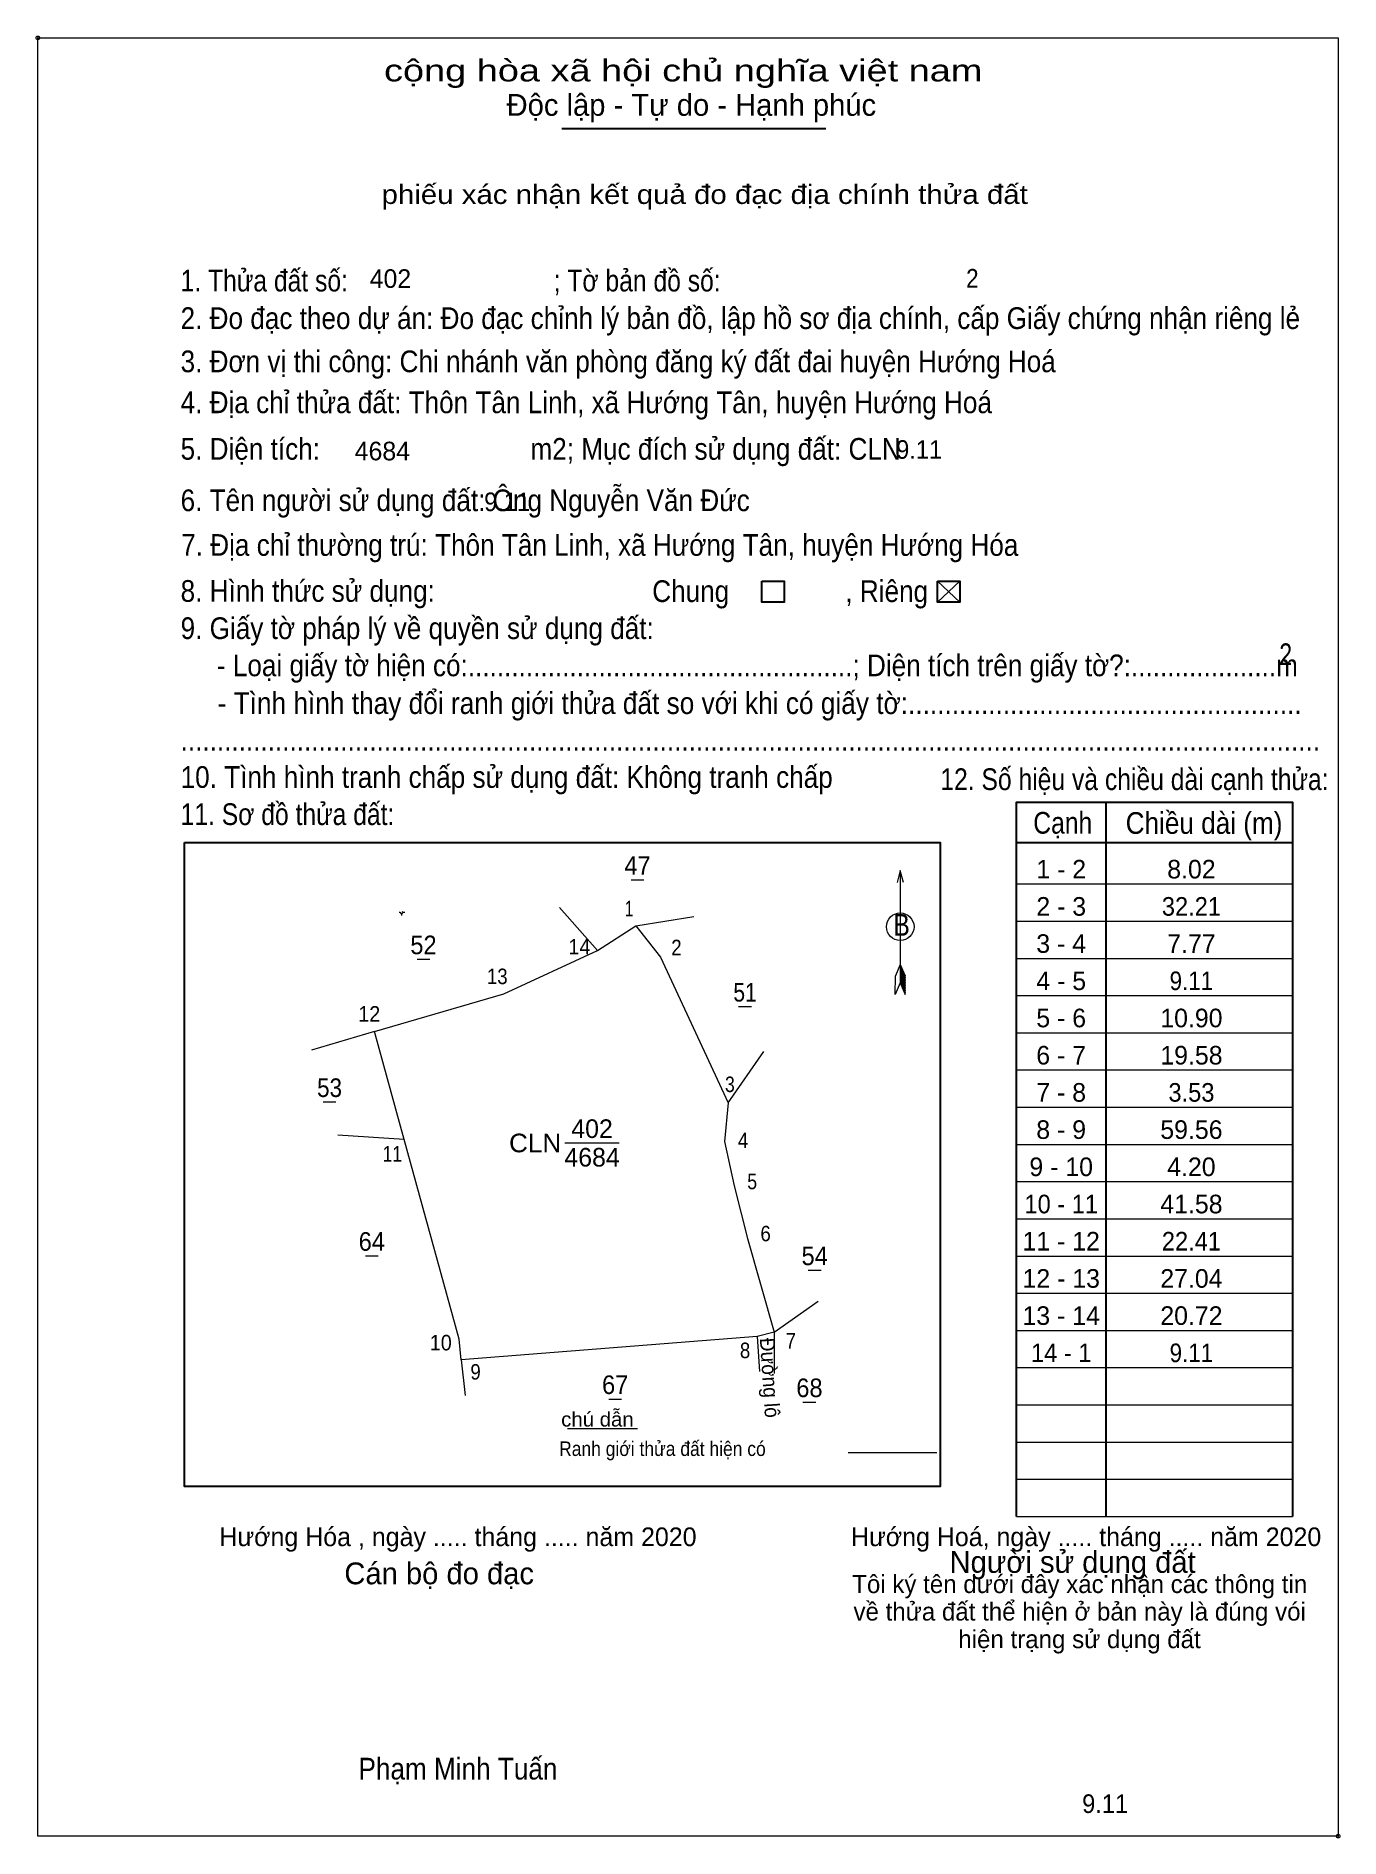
# Model space of a CAD drawing. Header units: metres. Extents: x 547623 to 547884, y 1844351 to 1844713.
import ezdxf
from ezdxf.enums import TextEntityAlignment as Align

# ---------------------------------------------------------------- set-up
doc = ezdxf.new("R2010")
doc.units = ezdxf.units.M
doc.header["$LTSCALE"] = 1.5
doc.header["$PDMODE"] = 32
doc.header["$PDSIZE"] = 0.75
for name, color, linetype, lineweight in [('1', 7, 'Continuous', 13), ('10', 7, 'Continuous', 13), ('17', 7, 'Continuous', 13), ('2', 7, 'Continuous', 13), ('27', 7, 'Continuous', 13), ('30', 7, 'Continuous', 13), ('50', 7, 'Continuous', 25), ('6', 7, 'Continuous', 13), ('9', 7, 'Continuous', 13)]:
    doc.layers.add(name, color=color, linetype=linetype, lineweight=lineweight)
for name, color, linetype in [('13', 7, 'Continuous'), ('36', 7, 'Continuous'), ('48', 7, 'Continuous'), ('52', 7, 'Continuous')]:
    doc.layers.add(name, color=color, linetype=linetype)

msp = doc.modelspace()

# ---------------------------------------------------------------- linework, layer by layer
at = {"layer": '1'}
for p, q in [((547803.69, 1844603.1), (547808.17, 1844598.92)), ((547803.69, 1844598.92), (547808.17, 1844603.1)), ((547796.2, 1844545.08), (547796.2, 1844522.5)), ((547819.53, 1844542.36), (547874.9, 1844542.36)), ((547819.53, 1844534.9), (547874.9, 1844534.9)), ((547819.53, 1844527.43), (547874.9, 1844527.43)), ((547796.2, 1844526.23), (547795.26, 1844523.93)), ((547796.2, 1844526.23), (547797.16, 1844523.93)), ((547796.2, 1844525.91), (547797.16, 1844523.59)), ((547796.2, 1844525.58), (547797.16, 1844523.27)), ((547796.2, 1844525.26), (547797.17, 1844522.93)), ((547796.2, 1844524.92), (547797.17, 1844522.6)), ((547796.2, 1844524.6), (547797.17, 1844522.26)), ((547796.2, 1844524.28), (547797.17, 1844521.93)), ((547796.2, 1844523.95), (547797.19, 1844521.59)), ((547797.2, 1844520.2), (547797.16, 1844523.93)), ((547796.2, 1844523.63), (547797.19, 1844521.25)), ((547796.2, 1844523.31), (547797.19, 1844520.92)), ((547796.2, 1844522.98), (547797.2, 1844520.59)), ((547796.2, 1844522.5), (547797.2, 1844520.2)), ((547819.53, 1844519.97), (547874.9, 1844519.97)), ((547819.53, 1844512.5), (547874.9, 1844512.5)), ((547819.53, 1844505.04), (547874.9, 1844505.04)), ((547819.53, 1844497.57), (547874.9, 1844497.57)), ((547819.53, 1844490.11), (547874.9, 1844490.11)), ((547819.53, 1844482.64), (547874.9, 1844482.64)), ((547819.53, 1844475.18), (547874.9, 1844475.18)), ((547819.53, 1844467.71), (547874.9, 1844467.71)), ((547819.53, 1844460.25), (547874.9, 1844460.25)), ((547819.53, 1844452.78), (547874.9, 1844452.78)), ((547819.53, 1844445.32), (547874.9, 1844445.32)), ((547819.53, 1844437.85), (547874.9, 1844437.85)), ((547819.53, 1844430.39), (547874.9, 1844430.39)), ((547819.53, 1844422.92), (547874.9, 1844422.92)), ((547819.53, 1844415.46), (547874.9, 1844415.46))]:
    msp.add_line(p, q, dxfattribs=at)
at = {"layer": '1', "lineweight": 25}
for p, q in [((547837.45, 1844558.79), (547837.45, 1844415.46)), ((547819.53, 1844550.69), (547874.9, 1844550.69))]:
    msp.add_line(p, q, dxfattribs=at)
msp.add_lwpolyline([(547819.53, 1844415.46), (547819.53, 1844558.79), (547874.9, 1844558.79), (547874.9, 1844415.46)], dxfattribs=at)
msp.add_lwpolyline([(547652.56, 1844550.66), (547804.18, 1844550.66), (547804.18, 1844421.49), (547652.56, 1844421.49)], close=True, dxfattribs=at)
at = {"layer": '1'}
for points in [[(547796.85, 1844542.68), (547796.2, 1844545.08), (547795.56, 1844542.68)], [(547796.2, 1844522.5), (547795.21, 1844520.2), (547795.26, 1844523.93)]]:
    msp.add_lwpolyline(points, dxfattribs=at)
msp.add_circle((547796.204, 1844533.79), 2.756, dxfattribs=at)
for p in [(547623.18, 1844712.13), (547884.05, 1844351.32)]:
    msp.add_point(p, dxfattribs=at)
at = {"layer": '10'}
msp.add_lwpolyline([(547735.47, 1844529.01), (547743.13, 1844533.95), (547748.12, 1844527.67), (547761.69, 1844498.45), (547760.94, 1844490.72), (547762.86, 1844481.81), (547765.58, 1844471.25), (547770.93, 1844452.41), (547767.5, 1844451.59), (547708.12, 1844446.86), (547707.68, 1844451.03), (547696.65, 1844491.12), (547690.71, 1844512.73), (547716.66, 1844520.33)], close=True, dxfattribs=at)
at = {"layer": '17'}
msp.add_line((547729.45, 1844433.09), (547743.5, 1844433.09), dxfattribs=at)
at = {"layer": '2', "lineweight": 25}
msp.add_line((547728.28, 1844693.95), (547781.27, 1844693.95), dxfattribs=at)
at = {"layer": '2'}
msp.add_lwpolyline([(547623.18, 1844712.13), (547884.04, 1844712.13), (547884.04, 1844351.32), (547623.18, 1844351.32)], close=True, dxfattribs=at)
at = {"layer": '27'}
for p, q in [((547735.47, 1844529.01), (547727.84, 1844537.62)), ((547743.13, 1844533.95), (547754.81, 1844535.85)), ((547690.71, 1844512.73), (547678.06, 1844509.02)), ((547761.69, 1844498.45), (547768.83, 1844508.72)), ((547696.65, 1844491.12), (547683.35, 1844491.99)), ((547770.93, 1844452.41), (547779.7, 1844458.67)), ((547767.5, 1844451.59), (547767.96, 1844444.52)), ((547770.93, 1844452.41), (547770.93, 1844444.13)), ((547708.12, 1844446.86), (547708.88, 1844439.74))]:
    msp.add_line(p, q, dxfattribs=at)
at = {"layer": '30'}
for p, q in [((547695.85, 1844536.65), (547695.65, 1844536.65)), ((547696.78, 1844536.65), (547696.47, 1844536.65))]:
    msp.add_line(p, q, dxfattribs=at)
for points in [[(547695.93, 1844536.73), (547695.85, 1844536.65), (547696.16, 1844536.34), (547696.16, 1844536.02)], [(547696.16, 1844536.34), (547696.47, 1844536.65), (547696.29, 1844536.83)]]:
    msp.add_lwpolyline(points, dxfattribs=at)
at = {"layer": '50'}
for points in [[(547768.45, 1844603.1), (547772.93, 1844603.1), (547772.93, 1844598.92), (547768.45, 1844598.92)], [(547803.69, 1844603.1), (547808.17, 1844603.1), (547808.17, 1844598.92), (547803.69, 1844598.92)]]:
    msp.add_lwpolyline(points, close=True, dxfattribs=at)
at = {"layer": '6'}
msp.add_line((547785.78, 1844428.32), (547803.52, 1844428.32), dxfattribs=at)
at = {"layer": '9'}
for p, q in [((547742.19, 1844543.2), (547744.76, 1844543.2)), ((547699.26, 1844527.27), (547701.82, 1844527.27)), ((547763.77, 1844517.77), (547766.35, 1844517.77)), ((547680.4, 1844498.62), (547682.98, 1844498.62)), ((547728.93, 1844490.4), (547739.78, 1844490.4)), ((547688.88, 1844467.78), (547691.46, 1844467.78)), ((547777.74, 1844464.89), (547780.31, 1844464.89)), ((547737.71, 1844439.02), (547740.28, 1844439.02)), ((547776.68, 1844438.4), (547779.26, 1844438.4))]:
    msp.add_line(p, q, dxfattribs=at)

# ---------------------------------------------------------------- texts
at = {"layer": '1'}
for s, width, p in [('1. Thửa đất số:                              ; Tờ bản đồ số:', 0.85, (547651.81, 1844661.26)), ('2. Đo đạc theo dự án: Đo đạc chỉnh lý bản đồ, lập hồ sơ địa chính, cấp Giấy chứng nhận riêng lẻ ', 0.9, (547651.81, 1844653.72)), ('3. Đơn vị thi công: Chi nhánh văn phòng đăng ký đất đai huyện Hướng Hoá', 0.9, (547651.81, 1844645.05)), ('4. Địa chỉ thửa đất: Thôn Tân Linh, xã Hướng Tân, huyện Hướng Hoá', 0.9, (547651.81, 1844636.83)), ('5. Diện tích:                             m2; Mục đích sử dụng đất: CLN', 0.9, (547651.81, 1844627.49)), ('6. Tên người sử dụng đất: Ông Nguyễn Văn Đức', 0.9, (547651.81, 1844617.17)), ('7. Địa chỉ thường trú: Thôn Tân Linh, xã Hướng Tân, huyện Hướng Hóa', 0.9, (547651.93, 1844608.21)), ('Chung                , Riêng', 0.9, (547746.44, 1844598.94)), ('9. Giấy tờ pháp lý về quyền sử dụng đất:', 0.9, (547651.81, 1844591.51)), ('     - Loại giấy tờ hiện có:.....................................................; Diện tích trên giấy tờ?:....................m', 0.9, (547651.81, 1844584.05)), ('2', 0.8, (547872.24, 1844586.28)), ('.............................................................................................................................................................', 0.9, (547651.81, 1844569.12)), ('10. Tình hình tranh chấp sử dụng đất: Không tranh chấp', 0.9, (547651.81, 1844561.65)), ('12. Số hiệu và chiều dài cạnh thửa:', 0.85, (547804.24, 1844561.21)), ('11. Sơ đồ thửa đất:', 0.85, (547651.81, 1844554.19)), ('Cạnh', 0.85, (547822.89, 1844552.46)), ('Chiều dài (m)', 0.9, (547841.43, 1844552.42)), ('B', 0.85, (547794.82, 1844531.98)), ('Phạm Minh Tuấn', 0.9, (547687.5, 1844362.67))]:
    msp.add_text(s, height=4.355, dxfattribs=dict(at, width=width)).set_placement(p)
at = {"layer": '10', "width": 0.95}
msp.add_text('Đường lô', height=3, rotation=273.75, dxfattribs=at).set_placement((547768.02, 1844451.21))
at = {"layer": '13'}
for s, p in [('402', (547734.365, 1844491.4)), ('4684', (547734.365, 1844485.67))]:
    msp.add_text(s, height=3.732, dxfattribs=at).set_placement(p, align=Align.CENTER)
at = {"layer": '13', "width": 1.05}
msp.add_text('CLN', height=3.732, dxfattribs=at).set_placement((547728.19, 1844488.53), align=Align.RIGHT)
at = {"layer": '2'}
for s, width, p in [('cộng hòa xã hội chủ nghĩa việt nam', 1.3, (547692.63, 1844703.4)), ('     - Tình hình thay đổi ranh giới thửa đất so với khi có giấy tờ:......................................................', 0.9, (547651.92, 1844576.47))]:
    msp.add_text(s, height=4.374, dxfattribs=dict(at, width=width)).set_placement(p)
for s, height, p in [('Độc lập - Tự do - Hạnh phúc', 4.374, (547717.22, 1844696.5)), ('Hướng Hóa , ngày ..... tháng ..... năm 2020', 3.746, (547659.59, 1844409.5)), ('Hướng Hoá, ngày ..... tháng ..... năm 2020', 3.746, (547786.32, 1844409.5)), ('Người sử dụng đất', 4.374, (547806.09, 1844404.14)), ('Cán bộ đo đạc', 4.374, (547684.67, 1844401.85))]:
    msp.add_text(s, height=height, dxfattribs=at).set_placement(p)
at = {"layer": '2', "width": 1.15}
msp.add_text('phiếu xác nhận kết quả đo đạc địa chính thửa đất', height=3.839, dxfattribs=at).set_placement((547756.965, 1844678.81), align=Align.CENTER)
at = {"layer": '2'}
for s, p in [('Tôi ký tên dưới đây xác nhận các thông tin', (547832.21, 1844400.09)), ('về thửa đất thể hiện ở bản này là đúng vói', (547832.205, 1844394.57)), ('hiện trạng sử dụng đất', (547832.17, 1844389.03))]:
    msp.add_text(s, height=3.614, dxfattribs=at).set_placement(p, align=Align.CENTER)
at = {"layer": '36'}
for s, width, p in [('47', 0.95, (547743.485, 1844544.2)), ('52', 0.95, (547700.54, 1844528.27)), ('51', 0.85, (547765.07, 1844518.77)), ('53', 0.9, (547681.695, 1844499.62)), ('64', 0.95, (547690.17, 1844468.77)), ('54', 0.95, (547779.035, 1844465.88)), ('67', 0.95, (547739.005, 1844440.02)), ('68', 0.95, (547777.98, 1844439.4))]:
    msp.add_text(s, height=3.732, dxfattribs=dict(at, width=width)).set_placement(p, align=Align.CENTER)
at = {"layer": '48', "width": 0.9}
msp.add_text('8. Hình thức sử dụng:', height=4.355, dxfattribs=at).set_placement((547651.81, 1844598.98))
at = {"layer": '52'}
for s, p in [('1 - 2', (547828.495, 1844543.47)), ('8.02', (547854.625, 1844543.47)), ('2 - 3', (547828.5, 1844536)), ('3 - 4', (547828.49, 1844528.54)), ('7.77', (547854.625, 1844528.54)), ('4 - 5', (547828.5, 1844521.07)), ('5 - 6', (547828.49, 1844513.61)), ('10.90', (547854.62, 1844513.61)), ('6 - 7', (547828.49, 1844506.14)), ('19.58', (547854.625, 1844506.14)), ('7 - 8', (547828.49, 1844498.68)), ('8 - 9', (547828.49, 1844491.21)), ('59.56', (547854.62, 1844491.21)), ('9 - 10', (547828.49, 1844483.75)), ('4.20', (547854.62, 1844483.75)), ('41.58', (547854.625, 1844476.28)), ('11 - 12', (547828.49, 1844468.82)), ('12 - 13', (547828.5, 1844461.35)), ('27.04', (547854.62, 1844461.35)), ('13 - 14', (547828.49, 1844453.89)), ('20.72', (547854.625, 1844453.89))]:
    msp.add_text(s, height=3.732, dxfattribs=at).set_placement(p, align=Align.CENTER)
for s, width, p in [('32.21', 0.95, (547854.62, 1844536)), ('9.11', 0.9, (547854.62, 1844521.07)), ('3.53', 0.95, (547854.625, 1844498.68)), ('10 - 11', 0.95, (547828.5, 1844476.28)), ('22.41', 0.95, (547854.62, 1844468.82)), ('14 - 1', 0.95, (547828.49, 1844446.42)), ('9.11', 0.9, (547854.62, 1844446.42))]:
    msp.add_text(s, height=3.732, dxfattribs=dict(at, width=width)).set_placement(p, align=Align.CENTER)
at = {"layer": '6'}
for s, p in [('402', (547689.75, 1844661.97)), ('4684', (547686.74, 1844627.37))]:
    msp.add_text(s, height=3.732, dxfattribs=at).set_placement(p)
for s, height, width, p in [('2', 3.732, 0.9, (547809.42, 1844662.03)), ('9.11', 3.732, 0.95, (547795.38, 1844627.68)), ('9.11', 3.732, 0.95, (547712.71, 1844617.18)), ('chú dẫn', 2.911, 1.05, (547728.17, 1844433.5)), ('Ranh giới thửa đất hiện có ', 2.911, 0.9, (547727.76, 1844427.59))]:
    msp.add_text(s, height=height, dxfattribs=dict(at, width=width)).set_placement(p)
at = {"layer": '6', "width": 0.95}
msp.add_text('9.11', height=3.732, dxfattribs=at).set_placement((547837.31, 1844355.96), align=Align.CENTER)
at = {"layer": '9'}
for s, width, p in [('1', 0.75, (547741.79, 1844535.88)), ('14', 0.95, (547731.825, 1844528.22)), ('2', 0.9, (547751.3, 1844528.07)), ('13', 0.9, (547715.35, 1844522.27)), ('12', 0.95, (547689.665, 1844514.75)), ('3', 0.85, (547762.015, 1844500.61)), ('4', 0.9, (547764.675, 1844489.38)), ('11', 0.85, (547694.295, 1844486.67)), ('5', 0.85, (547766.495, 1844481.11)), ('6', 0.9, (547769.185, 1844470.67)), ('10', 0.95, (547704.015, 1844448.78)), ('7', 0.9, (547774.25, 1844449.15)), ('8', 0.9, (547765.065, 1844447.22)), ('9', 0.9, (547710.995, 1844442.92))]:
    msp.add_text(s, height=3.11, dxfattribs=dict(at, width=width)).set_placement(p, align=Align.CENTER)

doc.saveas('drawing.dxf')
